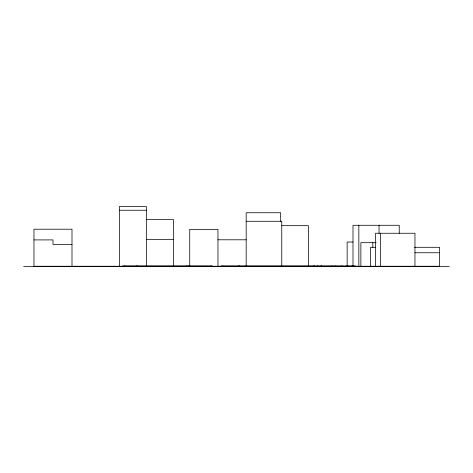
<?xml version="1.0" encoding="UTF-8"?>
<svg xmlns="http://www.w3.org/2000/svg" width="473" height="473" viewBox="0 0 473 473"><rect width="100%" height="100%" fill="white"/><g stroke="black" fill="none" stroke-linecap="round" stroke-linejoin="round"><path stroke-width="0.71" d="M119.373 210.254L146.364 210.254M146.364 219.507L173.355 219.507L173.355 266.258M246.173 221.287L281.766 221.287L281.766 266.258M281.855 225.674L308.431 225.674L308.431 266.258M146.364 239.61L173.355 239.61M217.958 239.793L246.173 239.793M33.961 239.912L52.982 239.912L52.982 244.458L71.997 244.458M353.012 242.022L347.141 242.022L347.141 266.488M376.136 242.69L360.875 242.69L360.875 266.258M375.668 247.302L370.554 247.302L370.554 266.258M414.537 247.302L439.63 247.302L439.63 266.488M414.957 252.759L439.63 252.759M33.961 266.258L439.63 266.258M23.65 266.488L449.35 266.488M414.957 266.258L414.957 233.26L375.597 233.26L375.597 266.258M399.242 233.284L399.242 225.278L352.994 225.278L352.994 266.258M380.647 233.26L380.647 266.258M379.044 225.278L379.044 233.26M372.819 242.69L372.819 247.302M358.847 225.278L358.847 266.258M355.519 266.258L355.477 265.903L344.545 265.903L344.545 266.488M352.054 265.903L352.054 266.488M347.968 265.903L347.968 266.488M343.747 266.488L343.747 265.903L220.891 265.903L220.891 266.488M341.648 265.903L341.648 266.488M335.404 265.903L335.404 266.488M331.981 265.903L331.981 266.488M317.543 265.903L317.543 266.488M314.238 265.903L314.238 266.488M313.83 265.903L313.83 266.488M280.666 221.287L280.666 212.738L246.173 212.738L246.173 266.258M239.285 265.903L239.285 266.488M238.877 265.903L238.877 266.488M222.99 265.903L222.954 266.258M217.958 266.258L217.958 229.364L189.738 229.364L189.738 266.258M212.188 266.488L212.188 265.903L122.513 265.903L122.513 266.488M211.774 265.903L211.774 266.488M188.124 265.903L188.124 266.488M186.244 265.903L186.244 266.488M146.364 266.258L146.364 206.512L119.373 206.512L119.373 266.488M137.235 265.903L137.235 266.488M136.821 265.903L136.821 266.488M124.393 265.903L124.393 266.488M71.997 266.488L71.997 229.21L33.961 229.21L33.961 266.488M321.155 265.903L321.149 266.488L321.155 265.903"/></g></svg>
